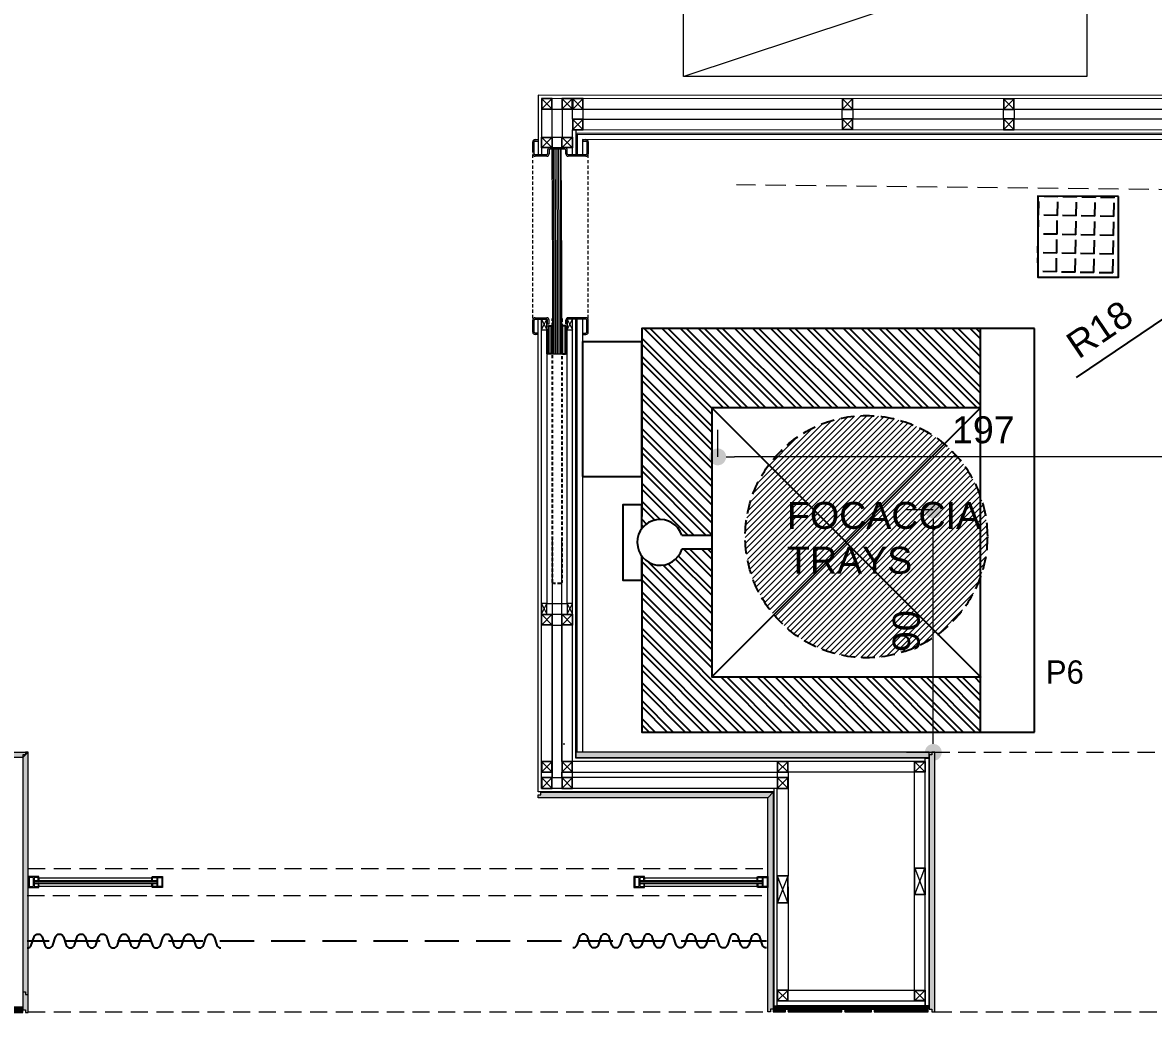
# Model space of a CAD drawing. Header units: centimetres. Extents: x 5488 to 20269, y -31398 to -19684.
# Drawn here: x 7123.2 to 7543.6, y -23149.1 to -22776.4 of the extents above; entities that cross this region are included whole.
import ezdxf
from ezdxf.enums import TextEntityAlignment as Align

# ---------------------------------------------------------------- set-up
doc = ezdxf.new("R2010")
doc.units = ezdxf.units.CM
doc.header["$PDMODE"] = 1
for name, pattern in [('( Hidden )', [0.375, 0.25, -0.125]), ('DASHED', [0.75, 0.5, -0.25]), ('HIDDEN', [9.525, 6.35, -3.175]), ('HIDDENX2', [19.05, 12.7, -6.35]), ('Overhead', [3.96875, 2.38125, -1.5875])]:
    doc.linetypes.add(name, pattern=pattern)
for name, color, linetype in [('0-LNS-VLF-PERDE', 10, 'Continuous'), ('11_Glas', 7, 'Continuous'), ('Normteile_KS', 8, 'Continuous'), ('S2000-002 Çizgi', 7, 'Continuous')]:
    doc.layers.add(name, color=color, linetype=linetype)
for name, color, linetype, lineweight in [('xxx_Auto_Dograma_Cam', 153, 'Continuous', 0), ('xxx_Auto_Dograma_Metal', 157, 'Continuous', 0), ('xxx_Auto_Duvar_Alcipan', 51, 'Continuous', 0), ('xxx_Auto_Duvar_Duvar Gorunus 02', 251, 'Continuous', 9), ('xxx_Auto_Element_Dograma Cam', 140, 'Continuous', 9), ('xxx_Auto_Element_Dograma Metal', 211, 'Continuous', 20), ('xxx_Auto_Kaplama_Ahşap', 34, 'Continuous', 0), ('xxx_Auto_Kaplama_Ahşap Tarama', 16, 'Continuous', 5), ('xxx_Auto_Kaplama_Doğal Taş', 43, 'Continuous', 13), ('xxx_Auto_Kaplama_Mermer', 43, 'Continuous', 13), ('xxx_Auto_Kaplama_Paslanmaz', 163, 'Continuous', 0), ('xxx_Auto_Konstruksiyon_Metal', 141, 'Continuous', 0), ('xxx_Auto_Merdiven_Merdiven', 163, 'Continuous', 15), ('xxx_Auto_Mobilya_Ahsap', 34, 'Continuous', 20), ('xxx_Auto_Olcu_Ic', 33, 'Continuous', 9), ('xxx_Auto_Tefris_Silik', 252, 'Continuous', 13), ('xxx_Auto_Yardimci_Yazi', 7, 'Continuous', 9)]:
    doc.layers.add(name, color=color, linetype=linetype, lineweight=lineweight)
doc.layers.add('xxx_Auto_Kaplama_Mermer Tarama', color=7, linetype='Continuous', lineweight=0, true_color=0xadadad)
doc.styles.add('AUTOBAN', font='')
doc.styles.get("Standard").update_dxf_attribs({"font": 'arial.ttf'})
doc.styles.add('TAKSİM', font='GOTHIC.TTF', dxfattribs={"height": 20})
doc.styles.get('AUTOBAN').set_extended_font_data('Helvetica Normal Tr')
doc.dimstyles.new('AUTO_DIM_1-50', dxfattribs={"dimtxt": 10, "dimasz": 6.25, "dimexe": 10, "dimexo": 10, "dimgap": 5, "dimtad": 1, "dimdec": 0, "dimzin": 0, "dimdsep": 46, "dimtxsty": 'AUTOBAN', "dimblk": 'DOT', "dimcen": 5, "dimclrd": 256, "dimclre": 256, "dimclrt": 256, "dimadec": 0, "dimazin": 0, "dimtfac": 1, "dimtdec": 0, "dimtix": 1, "dimtofl": 0, "dimtmove": 1, "dimatfit": 3, "dimfxl": 15, "dimfxlon": 1, "dimtolj": 1, "dimtzin": 0, "dimlwd": -1, "dimlwe": -1, "dimarcsym": 0})

# ---------------------------------------------------------------- blocks, each defined once
blk = doc.blocks.new('gizliprofil_e')
at = {"layer": 'xxx_Auto_Element_Dograma Metal'}
for p, q in [((0.05, -2.3), (0.05, 1.1)), ((0.35, -2.3), (0.35, 1.1))]:
    blk.add_line(p, q, dxfattribs=at)
for points in [[(-1.7, -2.6), (2.2, -2.6), (2.2, 1.4), (-1.7, 1.4)], [(-1.5, 0.05), (-1.5, 0.05), (-1.5, 0.05), (-1.5, 1.1)], [(0.05, 1.1), (-1.5, 1.1)], [(0.35, -2.3), (1.9, -2.3), (1.9, 1.1), (0.35, 1.1)], [(-1.5, -1.25), (-1.5, -1.25), (-1.5, -1.25), (-1.5, -2.3)], [(-1.5, -2.3), (0.05, -2.3)]]:
    blk.add_lwpolyline(points, dxfattribs=at)
for centre, radius, start, end in [((3.52, 0.34), 5.32, 168.5228, 183.0808), ((-1.65, 0.24), 0.24, 230.6527, 307.686), ((2.75, -1.6), 4.56, 175.6886, 192.7072), ((-1.65, -1.44), 0.24, 52.3134, 129.3468)]:
    blk.add_arc(centre, radius, start, end, dxfattribs=at)
blk = doc.blocks.new('A$Cb3d25d0a')
at = {"layer": 'xxx_Auto_Konstruksiyon_Metal', "lineweight": 20}
h = blk.add_hatch(color=256, dxfattribs=at)
h.dxf.hatch_style = 1
h.paths.add_polyline_path([(2, 2), (2, -2), (-2, -2), (-2, 2)])
h.paths.add_polyline_path([(1.88, 1.88), (-1.88, 1.88), (-1.88, -1.88), (1.88, -1.88)], flags=16)
for points in [[(2, -2), (2, 2), (-2, 2), (-2, -2)], [(1.88, -1.88), (1.88, 1.88), (-1.88, 1.88), (-1.88, -1.88)]]:
    blk.add_lwpolyline(points, close=True, dxfattribs=at)
for points in [[(1.88, -1.88), (-1.88, 1.88)], [(1.88, 1.88), (-1.88, -1.88)]]:
    blk.add_lwpolyline(points, dxfattribs=at)
blk = doc.blocks.new('4X10 PROFİL')
at = {"layer": 'xxx_Auto_Konstruksiyon_Metal'}
h = blk.add_hatch(color=256, dxfattribs=at)
h.dxf.hatch_style = 1
h.paths.add_polyline_path([(6769.8, -31068.3), (6669.8, -31068.3), (6669.8, -31108.3), (6769.8, -31108.3)])
h.paths.add_polyline_path([(6768.8, -31107.3), (6670.8, -31107.3), (6670.8, -31069.3), (6768.8, -31069.3)], flags=16)
for p, q in [((6670.8, -31069.3), (6768.8, -31107.3)), ((6768.8, -31069.3), (6670.8, -31107.3))]:
    blk.add_line(p, q, dxfattribs=at)
for points in [[(6669.8, -31068.3), (6769.8, -31068.3), (6769.8, -31108.3), (6669.8, -31108.3)], [(6670.8, -31069.3), (6768.8, -31069.3), (6768.8, -31107.3), (6670.8, -31107.3)]]:
    blk.add_lwpolyline(points, close=True, dxfattribs=at)
blk = doc.blocks.new('*U119')
at = {"layer": '0-LNS-VLF-PERDE', "ltscale": 4}
for points in [[(-167.48, 3.42, 0.322823), (-165.98, 4.5), (-164.98, 7.5, -0.720759), (-161.98, 7.5), (-160.98, 4.5, 0.720759), (-157.98, 4.5), (-156.98, 7.5, -0.322823), (-155.48, 8.58, -0.322823), (-153.98, 7.5), (-152.98, 4.5, 0.720759), (-149.98, 4.5), (-148.98, 7.5, -0.720759), (-145.98, 7.5), (-144.98, 4.5, 0.720759), (-141.98, 4.5), (-140.98, 7.5, -0.322823), (-139.48, 8.58, -0.322823), (-137.98, 7.5), (-136.98, 4.5, 0.720759), (-133.98, 4.5), (-132.98, 7.5, -0.720759), (-129.98, 7.5), (-128.98, 4.5, 0.720759), (-125.98, 4.5), (-124.98, 7.5, -0.322823), (-123.48, 8.58, -0.322823), (-121.98, 7.5), (-120.98, 4.5, 0.720759), (-117.98, 4.5), (-116.98, 7.5, -0.720759), (-113.98, 7.5), (-112.98, 4.5, 0.322823), (-111.48, 3.42, 0.322823), (-109.98, 4.5), (-108.98, 7.5, -0.720759), (-105.98, 7.5), (-104.98, 4.5, 0.720759), (-101.98, 4.5), (-100.98, 7.5, -0.322823), (-99.48, 8.58, -0.322823), (-97.98, 7.5), (-96.98, 4.5, 0.322823), (-95.48, 3.42, 0.322823)], [(107.32, 3.42, -0.322823), (105.82, 4.5), (104.82, 7.5, 0.720759), (101.82, 7.5), (100.82, 4.5, -0.720759), (97.82, 4.5), (96.82, 7.5, 0.322823), (95.32, 8.58, 0.322823), (93.82, 7.5), (92.82, 4.5, -0.720759), (89.82, 4.5), (88.82, 7.5, 0.720759), (85.82, 7.5), (84.82, 4.5, -0.720759), (81.82, 4.5), (80.82, 7.5, 0.322823), (79.32, 8.58, 0.322823), (77.82, 7.5), (76.82, 4.5, -0.720759), (73.82, 4.5), (72.82, 7.5, 0.720759), (69.82, 7.5), (68.82, 4.5, -0.720759), (65.82, 4.5), (64.82, 7.5, 0.322823), (63.32, 8.58, 0.322823), (61.82, 7.5), (60.82, 4.5, -0.720759), (57.82, 4.5), (56.82, 7.5, 0.720759), (53.82, 7.5), (52.82, 4.5, -0.322823), (51.32, 3.42, -0.322823), (49.82, 4.5), (48.82, 7.5, 0.720759), (45.82, 7.5), (44.82, 4.5, -0.720759), (41.82, 4.5), (40.82, 7.5, 0.322823), (39.32, 8.58, 0.322823), (37.82, 7.5), (36.82, 4.5, -0.322823), (35.32, 3.42, -0.322823)]]:
    blk.add_lwpolyline(points, format="xyb", dxfattribs=at)
at = {"layer": '0-LNS-VLF-PERDE', "linetype": 'HIDDENX2'}
blk.add_lwpolyline([(-167.48, 6), (107.32, 6)], dxfattribs=at)
blk = doc.blocks.new('A$C410F3985')
h = blk.add_hatch()
h.set_pattern_fill('ANSI32', color=256, scale=0.5)
h.set_pattern_definition([(45, (-12636.2415, 23374.5336), (-3.36759605, 3.36759605), []), (45, (-12633.9964, 23374.5336), (-3.36759605, 3.36759605), [])])
h.paths.add_polyline_path([(-84.57, 146), (-93.52, 146), (-150, 146), (-150, 20), (-129.52, 20), (-129.52, 120), (-81.96, 120), (-81.96, 131.02, -0.617986)])
h.paths.add_polyline_path([(0, 146), (-69.95, 146), (-74.47, 146, -0.608567), (-76.86, 131.09), (-76.86, 120), (-29.52, 120), (-29.52, 20), (0, 20)])
for p, q in [((-81.96, 131.02), (-81.96, 120)), ((-76.86, 131.09), (-76.86, 120)), ((-29.52, 120), (-129.52, 20)), ((-129.52, 120), (-29.52, 20)), ((-150, 20), (-150, 0)), ((0, 0), (0, 20)), ((-150, 0), (0, 0))]:
    blk.add_line(p, q)
for points in [[(-55, 168), (-55, 146), (-5, 146), (-5, 168)], [(-129.52, 20), (-29.52, 20), (-29.52, 120), (-129.52, 120)]]:
    blk.add_lwpolyline(points, close=True)
for points in [[(-74.47, 146), (-65.52, 146), (-65.52, 153), (-93.52, 153), (-93.52, 146), (-84.57, 146)], [(-84.57, 146), (-150, 146), (-150, 20), (0, 20), (0, 146), (-69.95, 146)]]:
    blk.add_lwpolyline(points)
blk.add_arc((-79.52, 139.16), 8.5, 288.2641, 253.3046)
blk = doc.blocks.new('_DOT')
at = {"color": 0, "linetype": 'ByBlock', "lineweight": 0}
blk.add_line((-0.5, 0), (-1, 0), dxfattribs=at)
at = {"linetype": 'ByBlock', "lineweight": 0, "const_width": 0.5}
blk.add_lwpolyline([(-0.25, 0, 1), (0.25, 0, 1)], format="xyb", close=True, dxfattribs=at)
blk = doc.blocks.new('*D361')
at = {"layer": 'Defpoints', "color": 0, "transparency": 16777216}
for p in [(7461.78, -22957.52), (7463.27, -22957.52), (7463.27, -23047.63)]:
    blk.add_point(p, dxfattribs=at)
at = {"layer": 'xxx_Auto_Olcu_Ic', "transparency": 16777216}
for p, q in [((7461.78, -22957.52), (7451.78, -22957.52)), ((7461.78, -23041.38), (7461.78, -22963.77)), ((7461.78, -23047.63), (7451.78, -23047.63))]:
    blk.add_line(p, q, dxfattribs=at)
at = {"layer": 'xxx_Auto_Olcu_Ic', "transparency": 16777216, "xscale": 6.25, "yscale": 6.25, "zscale": 6.25}
for p, rotation in [((7461.78, -22957.52), 90), ((7461.78, -23047.63), 270)]:
    blk.add_blockref('_DOT', p, dxfattribs=dict(at, rotation=rotation))
at = {"layer": 'xxx_Auto_Olcu_Ic', "transparency": 16777216, "insert": (7451.78, -23002.57), "char_height": 10, "attachment_point": 5, "rotation": 90, "style": 'AUTOBAN'}
blk.add_mtext('\\A1;90', dxfattribs=at)
blk = doc.blocks.new('*D362')
at = {"layer": 'Defpoints', "color": 0, "transparency": 16777216}
for p in [(7381.63, -22937.81), (7381.63, -22937.81), (7579.13, -22937.82)]:
    blk.add_point(p, dxfattribs=at)
at = {"layer": 'xxx_Auto_Olcu_Ic', "transparency": 16777216}
for p, q in [((7381.63, -22937.81), (7381.63, -22927.81)), ((7579.13, -22937.82), (7579.13, -22927.82)), ((7572.88, -22937.82), (7387.88, -22937.81))]:
    blk.add_line(p, q, dxfattribs=at)
at = {"layer": 'xxx_Auto_Olcu_Ic', "transparency": 16777216, "xscale": 6.25, "yscale": 6.25, "zscale": 6.25}
for p, rotation in [((7381.63, -22937.81), 179.9996443215248), ((7579.13, -22937.82), 359.9996443215248)]:
    blk.add_blockref('_DOT', p, dxfattribs=dict(at, rotation=rotation))
at = {"layer": 'xxx_Auto_Olcu_Ic', "transparency": 16777216, "insert": (7480.38, -22927.81), "char_height": 10, "attachment_point": 5, "rotation": 359.9996, "style": 'AUTOBAN'}
blk.add_mtext('\\A1;197', dxfattribs=at)
blk = doc.blocks.new('*D371')
at = {"layer": 'Defpoints', "color": 0, "transparency": 16777216}
for p in [(7462.29, -23095.79), (7562.29, -23095.79), (7562.3, -23186.88)]:
    blk.add_point(p, dxfattribs=at)
at = {"layer": 'xxx_Auto_Olcu_Ic', "transparency": 16777216}
for p, q in [((7462.29, -23171.89), (7462.3, -23196.89)), ((7562.3, -23171.88), (7562.3, -23196.88)), ((7468.54, -23186.89), (7556.05, -23186.88))]:
    blk.add_line(p, q, dxfattribs=at)
at = {"layer": 'xxx_Auto_Olcu_Ic', "transparency": 16777216, "xscale": 6.25, "yscale": 6.25, "zscale": 6.25}
for p, rotation in [((7462.29, -23186.89), 180.0023278688329), ((7562.3, -23186.88), 0.002327868832824859)]:
    blk.add_blockref('_DOT', p, dxfattribs=dict(at, rotation=rotation))
at = {"layer": 'xxx_Auto_Olcu_Ic', "transparency": 16777216, "insert": (7512.3, -23176.88), "char_height": 10, "attachment_point": 5, "rotation": 0.0023, "style": 'AUTOBAN'}
blk.add_mtext('\\A1;100', dxfattribs=at)
blk = doc.blocks.new('*D413')
at = {"transparency": 16777216}
for p, q in [((7568.67, -22877.02), (7568.67, -22867.02)), ((7563.67, -22872.02), (7573.67, -22872.02)), ((7515.02, -22908.34), (7548.59, -22885.61))]:
    blk.add_line(p, q, dxfattribs=at)
at = {"layer": 'Defpoints', "color": 0, "transparency": 16777216}
for p in [(7568.67, -22872.02), (7553.76, -22882.11)]:
    blk.add_point(p, dxfattribs=at)
at = {"transparency": 16777216, "xscale": 6.25, "yscale": 6.25, "zscale": 6.25, "rotation": 34.10043769959886}
blk.add_blockref('_DOT', (7553.76, -22882.11), dxfattribs=at)
at = {"transparency": 16777216, "insert": (7523.61, -22890.45), "char_height": 10, "attachment_point": 5, "rotation": 34.1004, "style": 'AUTOBAN'}
blk.add_mtext('\\A1;R18', dxfattribs=at)

msp = doc.modelspace()

# ---------------------------------------------------------------- hatches: boundary and pattern name
at = {"layer": 'S2000-002 Çizgi'}
h = msp.add_hatch(dxfattribs=at)
h.set_pattern_fill('ANGLE', color=1, angle=88.961)
h.set_pattern_definition([(88.961003, (0, 0), (-6.9838516, 0.1266585), [5.08, -1.905]), (178.961003, (0, 0), (-0.1266585, -6.9838516), [5.08, -1.905])])
h.paths.add_polyline_path([(7530.61, -22871.03), (7530.67, -22841.03), (7500.67, -22840.97), (7500.61, -22870.97)])
at = {"layer": 'xxx_Auto_Kaplama_Ahşap Tarama'}
h = msp.add_hatch(dxfattribs=at)
h.set_pattern_fill('ANSI31', color=250, scale=0.5)
h.set_pattern_definition([(45, (-4705.9122, 130.3254), (-1.122532015, 1.122532015), [])])
edge = h.paths.add_edge_path()
edge.add_arc((7436.87, -22967.46), 45, 0, 360)
at = {"layer": 'xxx_Auto_Kaplama_Ahşap Tarama', "true_color": 0xcba65d}
h = msp.add_hatch(dxfattribs=at)
h.set_pattern_fill('JIS_WOOD', color=43, scale=0.5, angle=90)
h.set_pattern_definition([(135, (-15048.17815, -1951.20593), (-0.2499999996, -0.2499999996), [])])
h.paths.add_polyline_path([(7123.29, -23142.32), (7109.33, -23142.32), (7109.33, -23143.32), (7108.33, -23143.32), (7108.33, -23144.32), (7123.29, -23144.32)])
h = msp.add_hatch(dxfattribs=at)
h.set_pattern_fill('JIS_WOOD', color=43, scale=0.5)
h.set_pattern_definition([(45, (1379.21028, -459.07674), (-0.2499999996, 0.2499999996), [])])
h.paths.add_polyline_path([(7406.78, -23143.01), (7409.78, -23143.01), (7409.78, -23142.01), (7409.46, -23142.01), (7402.29, -23142.01), (7402.29, -23144.01), (7406.78, -23144.01)])
h = msp.add_hatch(dxfattribs=at)
h.set_pattern_fill('JIS_WOOD', color=43, scale=0.5)
h.set_pattern_definition([(45, (1400.25192, -459.07674), (-0.2499999996, 0.2499999996), [])])
h.paths.add_polyline_path([(7427.83, -23143.01), (7430.83, -23143.01), (7430.83, -23142.01), (7430.51, -23142.01), (7409.83, -23142.01), (7409.83, -23143.11), (7407.78, -23143.11), (7407.78, -23144.01), (7427.83, -23144.01)])
h = msp.add_hatch(dxfattribs=at)
h.set_pattern_fill('JIS_WOOD', color=43, scale=0.5)
h.set_pattern_definition([(45, (1411.24948, -459.07965), (-0.2499999996, 0.2499999996), [])])
h.paths.add_polyline_path([(7438.82, -23143.01), (7441.82, -23143.01), (7441.82, -23142.01), (7441.5, -23142.01), (7430.83, -23142.01), (7430.82, -23143.11), (7428.83, -23143.11), (7428.83, -23144.01), (7438.82, -23144.01)])
h = msp.add_hatch(dxfattribs=at)
h.set_pattern_fill('JIS_WOOD', color=43, scale=0.5)
h.set_pattern_definition([(45, (1416.08496, -459.07965), (-0.2499999996, 0.2499999996), [])])
h.paths.add_polyline_path([(7459.87, -23142.01), (7455.47, -23142.01), (7441.82, -23142.01), (7441.82, -23143.11), (7439.83, -23143.11), (7439.83, -23144.01), (7459.87, -23144.02)])
at = {"layer": 'xxx_Auto_Kaplama_Mermer Tarama'}
h = msp.add_hatch(dxfattribs=at)
h.set_pattern_fill('AR-CONC', color=241, scale=0.01)
h.paths.add_polyline_path([(7092.26, -23109.47), (7094.26, -23109.47), (7094.26, -23049.58), (7092.26, -23047.57)])
h.paths.add_polyline_path([(7092.26, -23047.58), (7125.29, -23047.57), (7123.29, -23049.57), (7094.26, -23049.58)])
h = msp.add_hatch(dxfattribs=at)
h.set_pattern_fill('AR-CONC', color=241, scale=0.01)
h.set_pattern_definition([(50, (1079.9119, -452.6365), (1.82184669, -0.15939086), [0.1905, -2.0955]), (355, (1079.9119, -452.6365), (-0.35243421, 1.91056845), [0.1524, -1.67640584]), (100.451445, (1080.0637, -452.6498), (1.46941247, 1.75117752), [0.16190009, -1.78090245]), (46.1842, (1079.9119, -452.1285), (2.7107904, -0.42042328), [0.28575, -3.14325]), (96.635558, (1080.1378, -452.1635), (2.37404134, 2.47426125), [0.24285023, -2.67135608]), (351.184151, (1079.912, -452.1285), (2.37404134, 2.47426125), [0.22859967, -2.51459732]), (21, (1080.1659, -452.2555), (1.51614391, -1.02265198), [0.1905, -2.0955]), (326, (1080.1659, -452.2555), (0.61802028, 1.84187966), [0.1524, -1.6764]), (71.451445, (1080.2922, -452.3407), (2.13416419, 0.81922769), [0.16190009, -1.78089938]), (37.5, (1079.9119, -452.6365), (0.030886033, 0.845550389), [0, -1.65608, 0, -1.7018, 0, -1.68275]), (7.5, (1079.9119, -452.6365), (0.668196625, 1.001805748), [0, -0.97028, 0, -1.61798, 0, -0.64135]), (327.5, (1079.34546, -452.6365), (1.355905952, -0.05728744), [0, -0.635, 0, -1.9812, 0, -2.6289]), (317.5, (1079.0915, -452.6365), (1.481291814, 0.25426491), [0, -0.8255, 0, -1.31572, 0, -1.8669])])
h.paths.add_polyline_path([(7125.29, -23137.57), (7124.29, -23137.57), (7124.29, -23136.57), (7123.29, -23136.57), (7123.29, -23135.57), (7123.29, -23049.57), (7123.29, -23049.57), (7123.29, -23048.57), (7124.29, -23048.57), (7124.29, -23047.57), (7125.29, -23047.57)])
h = msp.add_hatch(dxfattribs=at)
h.set_pattern_fill('AR-CONC', color=241, scale=0.01)
h.set_pattern_definition([(50, (1079.9119, -452.6365), (1.82184669, -0.15939086), [0.1905, -2.0955]), (355, (1079.9119, -452.6365), (-0.35243421, 1.91056845), [0.1524, -1.67640584]), (100.451445, (1080.0637, -452.6498), (1.46941247, 1.75117752), [0.16190009, -1.78090245]), (46.1842, (1079.9119, -452.1285), (2.7107904, -0.42042328), [0.28575, -3.14325]), (96.635558, (1080.1378, -452.1635), (2.37404134, 2.47426125), [0.24285023, -2.67135608]), (351.184151, (1079.912, -452.1285), (2.37404134, 2.47426125), [0.22859967, -2.51459732]), (21, (1080.1659, -452.2555), (1.51614391, -1.02265198), [0.1905, -2.0955]), (326, (1080.1659, -452.2555), (0.61802028, 1.84187966), [0.1524, -1.6764]), (71.451445, (1080.2922, -452.3407), (2.13416419, 0.81922769), [0.16190009, -1.78089938]), (37.5, (1079.9119, -452.6365), (0.030886033, 0.845550389), [0, -1.65608, 0, -1.7018, 0, -1.68275]), (7.5, (1079.9119, -452.6365), (0.668196625, 1.001805748), [0, -0.97028, 0, -1.61798, 0, -0.64135]), (327.5, (1079.34546, -452.6365), (1.355905952, -0.05728744), [0, -0.635, 0, -1.9812, 0, -2.6289]), (317.5, (1079.0915, -452.6365), (1.481291814, 0.25426491), [0, -0.8255, 0, -1.31572, 0, -1.8669])])
h.paths.add_polyline_path([(7125.29, -23047.57), (7123.29, -23049.57), (7123.29, -23049.57), (7123.29, -23049.57), (7123.29, -23135.57), (7123.29, -23143.32), (7124.29, -23143.32), (7124.29, -23144.32), (7125.29, -23144.32)])
h = msp.add_hatch(dxfattribs=at)
h.set_pattern_fill('AR-CONC', color=241, scale=0.01)
h.paths.add_polyline_path([(7460.29, -23047.57), (7328.88, -23047.57), (7328.88, -23049.57), (7460.29, -23049.57)])
h = msp.add_hatch(dxfattribs=at)
h.set_pattern_fill('AR-CONC', color=241, scale=0.01)
h.set_pattern_definition([(50, (1416.911, -452.638), (1.82184669, -0.15939086), [0.1905, -2.0955]), (355, (1416.911, -452.638), (-0.35243421, 1.91056845), [0.1524, -1.67640584]), (100.451445, (1417.0629, -452.6512), (1.46941247, 1.75117752), [0.16190009, -1.78090245]), (46.1842, (1416.911, -452.13), (2.7107904, -0.42042328), [0.28575, -3.14325]), (96.635558, (1417.137, -452.165), (2.37404134, 2.47426125), [0.24285023, -2.67135608]), (351.184151, (1416.911, -452.13), (2.37404134, 2.47426125), [0.22859967, -2.51459732]), (21, (1417.165, -452.257), (1.51614391, -1.02265198), [0.1905, -2.0955]), (326, (1417.165, -452.257), (0.61802028, 1.84187966), [0.1524, -1.6764]), (71.451445, (1417.2914, -452.3422), (2.13416419, 0.81922769), [0.16190009, -1.78089938]), (37.5, (1416.91104, -452.63796), (0.030886033, 0.845550389), [0, -1.65608, 0, -1.7018, 0, -1.68275]), (7.5, (1416.911, -452.638), (0.668196625, 1.001805748), [0, -0.97028, 0, -1.61798, 0, -0.64135]), (327.5, (1416.3446, -452.63796), (1.355905952, -0.05728744), [0, -0.635, 0, -1.9812, 0, -2.6289]), (317.5, (1416.0906, -452.638), (1.481291814, 0.25426491), [0, -0.8255, 0, -1.31572, 0, -1.8669])])
h.paths.add_polyline_path([(7462.29, -23144.01), (7461.29, -23144.01), (7461.29, -23143.01), (7460.29, -23143.01), (7460.29, -23135.57), (7460.29, -23049.57), (7460.29, -23049.57), (7460.29, -23048.57), (7461.29, -23048.57), (7461.29, -23047.57), (7462.29, -23047.57)])
h = msp.add_hatch(dxfattribs=at)
h.set_pattern_fill('AR-CONC', color=241, scale=0.01)
h.set_pattern_definition([(50, (-49.085, 7e-12), (1.82184669, -0.15939086), [0.1905, -2.0955]), (355, (-49.085, 7e-12), (-0.35243421, 1.91056845), [0.1524, -1.67640584]), (100.451445, (-48.9331, -0.0133), (1.46941247, 1.75117752), [0.16190009, -1.78090245]), (46.1842, (-49.085, 0.508), (2.7107904, -0.42042328), [0.28575, -3.14325]), (96.635558, (-48.859, 0.473), (2.37404134, 2.47426125), [0.24285023, -2.67135608]), (351.184151, (-49.085, 0.508), (2.37404134, 2.47426125), [0.22859967, -2.51459732]), (21, (-48.831, 0.381), (1.51614391, -1.02265198), [0.1905, -2.0955]), (326, (-48.831, 0.381), (0.61802028, 1.84187966), [0.1524, -1.6764]), (71.451445, (-48.7046, 0.2958), (2.13416419, 0.81922769), [0.16190009, -1.78089938]), (37.5, (-49.0849, 7e-12), (0.030886033, 0.845550389), [0, -1.65608, 0, -1.7018, 0, -1.68275]), (7.5, (-49.0849, 7e-12), (0.668196625, 1.001805748), [0, -0.97028, 0, -1.61798, 0, -0.64135]), (327.5, (-49.65135, 7e-12), (1.355905952, -0.05728744), [0, -0.635, 0, -1.9812, 0, -2.6289]), (317.5, (-49.9054, 7e-12), (1.481291814, 0.25426491), [0, -0.8255, 0, -1.31572, 0, -1.8669])])
h.paths.add_polyline_path([(7400.29, -23064.46), (7314.88, -23064.46), (7314.88, -23063.46), (7315.88, -23063.46), (7315.88, -23062.46), (7402.29, -23062.46)])
h = msp.add_hatch(dxfattribs=at)
h.set_pattern_fill('AR-CONC', color=241, scale=0.01)
h.set_pattern_definition([(50, (1301.9622, -452.6365), (1.82184669, -0.15939086), [0.1905, -2.0955]), (355, (1301.9622, -452.6365), (-0.35243421, 1.91056845), [0.1524, -1.67640584]), (100.451445, (1302.114, -452.6497), (1.46941247, 1.75117752), [0.16190009, -1.78090245]), (46.1842, (1301.9622, -452.1285), (2.7107904, -0.42042328), [0.28575, -3.14325]), (96.635558, (1302.188, -452.1635), (2.37404134, 2.47426125), [0.24285023, -2.67135608]), (351.184151, (1301.9622, -452.1285), (2.37404134, 2.47426125), [0.22859967, -2.51459732]), (21, (1302.2162, -452.2555), (1.51614391, -1.02265198), [0.1905, -2.0955]), (326, (1302.2162, -452.2555), (0.61802028, 1.84187966), [0.1524, -1.6764]), (71.451445, (1302.3426, -452.3407), (2.13416419, 0.81922769), [0.16190009, -1.78089938]), (37.5, (1301.9622, -452.63645), (0.030886033, 0.845550389), [0, -1.65608, 0, -1.7018, 0, -1.68275]), (7.5, (1301.9622, -452.63645), (0.668196625, 1.001805748), [0, -0.97028, 0, -1.61798, 0, -0.64135]), (327.5, (1301.3958, -452.63645), (1.355905952, -0.05728744), [0, -0.635, 0, -1.9812, 0, -2.6289]), (317.5, (1301.1418, -452.6365), (1.481291814, 0.25426491), [0, -0.8255, 0, -1.31572, 0, -1.8669])])
h.paths.add_polyline_path([(7401.29, -23063.27), (7400.29, -23063.27), (7400.29, -23144.01), (7401.29, -23144.01), (7401.29, -23143.01), (7402.29, -23143.01), (7402.29, -23135.57), (7402.29, -23062.27), (7401.29, -23062.27)])

# ---------------------------------------------------------------- linework, layer by layer
at = {"layer": '11_Glas', "linetype": 'Overhead', "ltscale": 0.5}
msp.add_lwpolyline([(7323.65, -22886.45), (7323.65, -22984.5), (7323.31, -22984.84), (7320.53, -22984.84), (7320.18, -22984.5), (7320.17, -22886.45)], dxfattribs=at)
at = {"layer": 'Normteile_KS'}
for p, q in [((7319.88, -22899.51), (7319.88, -22889.1)), ((7323.94, -22899.51), (7323.94, -22889.1))]:
    msp.add_line(p, q, dxfattribs=at)
for points in [[(7320.17, -22899.51), (7320.17, -22899.22), (7319.88, -22899.51), (7318.84, -22899.51), (7318.84, -22899.51), (7318.84, -22889.1), (7319.88, -22889.1), (7320.17, -22889.4)], [(7323.64, -22899.51), (7323.64, -22899.22), (7323.94, -22899.51), (7324.98, -22899.51), (7324.98, -22899.51), (7324.98, -22889.1), (7323.94, -22889.1), (7323.64, -22889.4)]]:
    msp.add_lwpolyline(points, close=True, dxfattribs=at)
at = {"layer": 'S2000-002 Çizgi', "color": 1}
msp.add_lwpolyline([(7530.67, -22841.03), (7500.67, -22840.97), (7500.61, -22870.97), (7530.61, -22871.03)], close=True, dxfattribs=at)
at = {"layer": 'S2000-002 Çizgi', "linetype": 'DASHED', "ltscale": 10}
msp.add_circle((7436.87, -22967.46), 45, dxfattribs=at)
at = {"layer": 'xxx_Auto_Dograma_Cam'}
for points in [[(7320.46, -22823.48), (7320.73, -22868.44), (7320.73, -22899.51)], [(7321.12, -22823.48), (7321.35, -22868.44), (7321.35, -22899.51)], [(7321.79, -22823.48), (7321.97, -22868.44), (7321.97, -22899.51)], [(7322.45, -22823.48), (7322.59, -22868.44), (7322.59, -22899.51)], [(7323.12, -22823.52), (7323.21, -22868.44), (7323.21, -22899.51)]]:
    msp.add_lwpolyline(points, dxfattribs=at)
at = {"layer": 'xxx_Auto_Dograma_Metal'}
for p, q in [((7129.28, -23094.29), (7171.29, -23094.29)), ((7354.37, -23094.29), (7396.38, -23094.29)), ((7129.27, -23097.29), (7171.29, -23097.29)), ((7354.36, -23097.29), (7396.38, -23097.29))]:
    msp.add_line(p, q, dxfattribs=at)
msp.add_lwpolyline([(7320.18, -22868.44), (7320.18, -22899.16), (7320.53, -22899.51), (7323.31, -22899.51), (7323.65, -22899.16), (7323.65, -22868.44), (7323.42, -22823.82), (7323.08, -22823.48), (7320.3, -22823.48), (7319.95, -22823.82)], close=True, dxfattribs=at)
at = {"layer": 'xxx_Auto_Duvar_Alcipan'}
for points in [[(7328.88, -22817.42), (7575.13, -22817.54), (7575.13, -22803.54), (7314.88, -22803.4), (7314.88, -22825.6)], [(7573.88, -22816.29), (7573.88, -22804.79), (7316.13, -22804.65), (7316.13, -22825.6)], [(7327.63, -22816.17), (7569.88, -22816.29), (7569.88, -22816.29)], [(7402.49, -23062.27), (7314.88, -23062.27), (7314.88, -22886.64)], [(7403.79, -23061.02), (7316.13, -23061.02), (7316.13, -22886.64)], [(7327.63, -23041.89), (7327.63, -22886.12)], [(7328.88, -23041.89), (7328.88, -22886.12)], [(7458.8, -23051.02), (7327.63, -23051.02), (7327.63, -23041.89)], [(7458.8, -23049.77), (7328.88, -23049.77), (7328.88, -23041.89)]]:
    msp.add_lwpolyline(points, dxfattribs=at)
for points in [[(7328.88, -22825.6), (7327.63, -22825.6), (7327.63, -22816.27), (7328.88, -22816.27)], [(7458.8, -23141.83), (7458.8, -23049.76), (7460.1, -23049.76), (7460.1, -23141.83)], [(7403.79, -23141.83), (7403.79, -23061.02), (7402.49, -23061.02), (7402.49, -23141.83)]]:
    msp.add_lwpolyline(points, close=True, dxfattribs=at)
at = {"layer": 'xxx_Auto_Duvar_Duvar Gorunus 02', "color": 6, "linetype": '( Hidden )', "ltscale": 30}
msp.add_lwpolyline([(8340.64, -22847.33), (7388.61, -22836.72)], dxfattribs=at)
at = {"layer": 'xxx_Auto_Element_Dograma Cam'}
for p, q in [((7127.44, -23095.19), (7173.04, -23095.19)), ((7127.44, -23095.79), (7173.04, -23095.79)), ((7127.44, -23096.39), (7173.04, -23096.39)), ((7352.53, -23095.19), (7398.14, -23095.19)), ((7352.53, -23095.79), (7398.14, -23095.79)), ((7352.53, -23096.39), (7398.14, -23096.39))]:
    msp.add_line(p, q, dxfattribs=at)
at = {"layer": 'xxx_Auto_Kaplama_Ahşap'}
for points in [[(7406.78, -23143.01), (7409.78, -23143.01), (7409.78, -23142.01), (7409.46, -23142.01), (7402.29, -23142.01), (7402.29, -23144.01), (7406.78, -23144.01)], [(7403.79, -23141.82), (7403.79, -23140.01), (7458.8, -23140.02), (7458.8, -23141.83)], [(7427.83, -23143.01), (7430.83, -23143.01), (7430.83, -23142.01), (7430.51, -23142.01), (7409.83, -23142.01), (7409.83, -23143.11), (7407.78, -23143.11), (7407.78, -23144.01), (7427.83, -23144.01)], [(7438.82, -23143.01), (7441.82, -23143.01), (7441.82, -23142.01), (7441.5, -23142.01), (7430.83, -23142.01), (7430.82, -23143.11), (7428.83, -23143.11), (7428.83, -23144.01), (7438.82, -23144.01)], [(7459.87, -23142.01), (7455.47, -23142.01), (7455.47, -23142.01), (7441.82, -23142.01), (7441.82, -23143.11), (7439.83, -23143.11), (7439.83, -23144.01), (7459.87, -23144.02)]]:
    msp.add_lwpolyline(points, close=True, dxfattribs=at)
at = {"layer": 'xxx_Auto_Kaplama_Doğal Taş'}
for points in [[(7329.38, -22817.92), (7569.51, -22818.03), (7569.51, -22818.04), (7575.63, -22818.04), (7575.63, -22812.29), (7577.63, -22812.29), (7577.63, -22820.04), (7331.38, -22819.92)], [(7329.38, -22817.92), (7329.38, -22825.6)], [(7569.51, -22820.03), (7331.38, -22819.92), (7331.38, -22825.6)], [(7331.38, -22886.12), (7331.38, -23047.57), (7329.38, -23047.57), (7329.38, -22886.12)]]:
    msp.add_lwpolyline(points, dxfattribs=at)
at = {"layer": 'xxx_Auto_Kaplama_Mermer'}
for points in [[(7092.26, -23047.58), (7125.29, -23047.57), (7123.29, -23049.57), (7094.26, -23049.58)], [(7123.29, -23136.57), (7124.29, -23136.57), (7124.29, -23137.57), (7125.29, -23137.57), (7125.29, -23047.57), (7124.29, -23047.57), (7124.29, -23048.57), (7123.29, -23048.57)], [(7123.29, -23049.57), (7123.29, -23143.32), (7124.29, -23143.32), (7124.29, -23144.32), (7125.29, -23144.32), (7125.29, -23047.57)], [(7460.29, -23047.57), (7328.88, -23047.57), (7328.88, -23049.57), (7460.29, -23049.57)], [(7460.29, -23143.01), (7461.29, -23143.01), (7461.29, -23144.01), (7462.29, -23144.01), (7462.29, -23047.57), (7461.29, -23047.57), (7461.29, -23048.57), (7460.29, -23048.57)], [(7400.29, -23064.46), (7314.88, -23064.46), (7314.88, -23063.46), (7315.88, -23063.46), (7315.88, -23062.46), (7402.29, -23062.46)], [(7402.29, -23062.46), (7402.29, -23143.01), (7401.29, -23143.01), (7401.29, -23144.01), (7400.29, -23144.01), (7400.29, -23064.46)]]:
    msp.add_lwpolyline(points, close=True, dxfattribs=at)
at = {"layer": 'xxx_Auto_Kaplama_Paslanmaz'}
for p, q in [((7312.87, -22824.13), (7312.87, -22820.78)), ((7313.39, -22825.25), (7313.39, -22820.78)), ((7313.74, -22819.92), (7314.88, -22819.92)), ((7313.74, -22820.44), (7314.88, -22820.44)), ((7314.88, -22819.92), (7314.88, -22820.44)), ((7318.39, -22823.82), (7318.39, -22825.25)), ((7318.91, -22823.82), (7318.91, -22825.25)), ((7324.15, -22822.96), (7319.25, -22822.96)), ((7324.12, -22823.48), (7319.25, -22823.48)), ((7319.95, -22823.48), (7319.95, -22822.96)), ((7324.11, -22823.48), (7324.11, -22822.96)), ((7324.8, -22822.96), (7324.11, -22822.96)), ((7324.8, -22823.48), (7324.11, -22823.48)), ((7325.15, -22825.25), (7325.15, -22823.82)), ((7325.67, -22825.25), (7325.67, -22823.82)), ((7331.46, -22819.92), (7332.59, -22819.92)), ((7331.46, -22819.92), (7331.46, -22820.44)), ((7331.46, -22820.44), (7332.59, -22820.44)), ((7332.94, -22820.78), (7332.94, -22825.25)), ((7333.46, -22820.78), (7333.46, -22825.25)), ((7318.04, -22825.6), (7313.74, -22825.6)), ((7318.04, -22826.12), (7313.74, -22826.12)), ((7332.59, -22825.6), (7326.02, -22825.6)), ((7332.59, -22826.12), (7326.02, -22826.12)), ((7313.74, -22886.12), (7318.04, -22886.12)), ((7313.74, -22886.64), (7318.04, -22886.64)), ((7332.59, -22886.12), (7326.02, -22886.12)), ((7332.59, -22886.64), (7326.02, -22886.64)), ((7312.87, -22891.45), (7312.87, -22886.98)), ((7313.39, -22891.45), (7313.39, -22886.98)), ((7318.15, -22899.51), (7318.15, -22889.1)), ((7318.15, -22889.1), (7320.17, -22889.1)), ((7318.39, -22888.41), (7318.39, -22886.98)), ((7318.39, -22888.41), (7318.91, -22888.41)), ((7318.91, -22888.41), (7318.91, -22886.98)), ((7323.64, -22889.1), (7325.67, -22889.1)), ((7325.15, -22888.41), (7325.15, -22886.98)), ((7325.15, -22888.41), (7325.67, -22888.41)), ((7325.67, -22888.41), (7325.67, -22886.98)), ((7325.67, -22899.51), (7325.67, -22889.1)), ((7332.94, -22891.45), (7332.94, -22886.98)), ((7333.46, -22891.45), (7333.46, -22886.98)), ((7314.88, -22891.8), (7313.74, -22891.8)), ((7314.88, -22892.32), (7313.74, -22892.32)), ((7314.88, -22892.32), (7314.88, -22891.8)), ((7331.46, -22891.8), (7332.59, -22891.8)), ((7331.46, -22892.32), (7332.59, -22892.32)), ((7318.16, -22899.51), (7325.67, -22899.51)), ((7324.8, -23044.53), (7324.11, -23044.53))]:
    msp.add_line(p, q, dxfattribs=at)
at = {"layer": 'xxx_Auto_Kaplama_Paslanmaz', "linetype": 'Overhead', "ltscale": 0.5}
for p, q in [((7312.87, -22888.26), (7312.87, -22823.96)), ((7333.46, -22888.26), (7333.46, -22823.96))]:
    msp.add_line(p, q, dxfattribs=at)
at = {"layer": 'xxx_Auto_Kaplama_Paslanmaz'}
for centre, radius, start, end in [((7313.74, -22820.78), 0.867, 89.9862, 180), ((7313.74, -22820.78), 0.347, 89.9425, 180), ((7319.25, -22823.82), 0.867, 90, 180), ((7319.25, -22823.82), 0.347, 90, 180), ((7324.8, -22823.82), 0.867, 0, 90), ((7324.8, -22823.82), 0.347, 0, 90), ((7332.6, -22820.78), 0.867, 0, 90.0138), ((7332.6, -22820.78), 0.347, 0, 90.0575), ((7313.74, -22825.25), 0.867, 180, 270.0138), ((7313.74, -22825.25), 0.347, 180, 270.0575), ((7318.04, -22825.25), 0.867, 270, 0), ((7318.04, -22825.25), 0.347, 270, 0), ((7326.02, -22825.25), 0.867, 180, 270), ((7326.02, -22825.25), 0.347, 180, 270), ((7332.6, -22825.25), 0.867, 269.9862, 0), ((7332.6, -22825.25), 0.347, 269.9425, 0), ((7313.74, -22886.98), 0.867, 89.9862, 180), ((7313.74, -22886.98), 0.347, 89.9425, 180), ((7318.04, -22886.98), 0.867, 0, 90), ((7318.04, -22886.98), 0.347, 0, 90), ((7326.02, -22886.98), 0.867, 90, 180), ((7326.02, -22886.98), 0.347, 90, 180), ((7332.6, -22886.98), 0.867, 0, 90.0138), ((7332.6, -22886.98), 0.347, 0, 90.0575), ((7313.74, -22891.45), 0.867, 180, 270.0138), ((7313.74, -22891.45), 0.347, 180, 270.0575), ((7332.6, -22891.45), 0.867, 269.9862, 0), ((7332.6, -22891.45), 0.347, 269.9425, 0)]:
    msp.add_arc(centre, radius, start, end, dxfattribs=at)
at = {"layer": 'xxx_Auto_Konstruksiyon_Metal'}
msp.add_line((7407.79, -23097.57), (7407.79, -23136.01), dxfattribs=at)
for points in [[(7320.13, -22808.65), (7323.74, -22808.65), (7323.74, -22819.07), (7320.13, -22819.07)], [(7331.51, -22812.27), (7427.88, -22812.27), (7427.88, -22808.7), (7331.51, -22808.7)], [(7431.88, -22812.2), (7487.88, -22812.2), (7487.88, -22808.74), (7431.88, -22808.74)], [(7491.88, -22812.24), (7547.88, -22812.24), (7547.88, -22808.78), (7491.88, -22808.78)], [(7318.13, -22890.64), (7318.13, -22886.64), (7316.13, -22886.64), (7316.13, -22890.64)], [(7327.63, -22890.64), (7327.63, -22886.64), (7325.63, -22886.64), (7325.63, -22890.64)], [(7318.13, -22996.3), (7318.13, -22992.3), (7316.13, -22992.3), (7316.13, -22996.3)], [(7327.63, -22996.3), (7327.63, -22992.3), (7325.63, -22992.3), (7325.63, -22996.3)], [(7320.13, -23000.3), (7323.63, -23000.3), (7323.63, -23057.13), (7320.13, -23057.13)], [(7327.63, -23055.01), (7403.79, -23055.01), (7403.79, -23057.02), (7327.63, -23057.02)]]:
    msp.add_lwpolyline(points, close=True, dxfattribs=at)
for points in [[(7327.63, -22812.27), (7327.63, -22808.65)], [(7320.13, -22818.95), (7323.63, -22818.94)], [(7316.13, -22890.64), (7318.13, -22886.64)], [(7316.13, -22886.64), (7318.13, -22890.64)], [(7325.63, -22890.64), (7327.63, -22886.64)], [(7325.63, -22886.64), (7327.63, -22890.64)], [(7318.13, -22890.32), (7318.13, -22992.3), (7325.63, -22992.3), (7325.67, -22890.23)], [(7320.13, -22968.35), (7320.13, -23057.01), (7323.63, -23057.01)], [(7323.63, -23051.01), (7323.63, -22968.35)], [(7316.13, -22996.3), (7318.13, -22992.3)], [(7316.13, -22992.3), (7318.13, -22996.3)], [(7325.63, -22996.3), (7327.63, -22992.3)], [(7325.63, -22992.3), (7327.63, -22996.3)], [(7320.13, -22996.3), (7323.63, -22996.3)], [(7323.63, -23056.95), (7323.63, -23055.01)], [(7407.79, -23136.02), (7454.8, -23136.02), (7454.8, -23055.02), (7407.79, -23055.02), (7407.79, -23093.62)]]:
    msp.add_lwpolyline(points, dxfattribs=at)
at = {"layer": 'xxx_Auto_Merdiven_Merdiven'}
msp.add_lwpolyline([(7368.98, -22696.82), (7518.98, -22696.82), (7518.9, -22796.45), (7368.9, -22796.45)], close=True, dxfattribs=at)
msp.add_lwpolyline([(7368.94, -22696.82), (7518.98, -22746.64), (7369.03, -22796.45)], dxfattribs=at)
at = {"layer": 'xxx_Auto_Mobilya_Ahsap'}
msp.add_lwpolyline([(7108.33, -23143.32), (7108.33, -23144.32), (7123.29, -23144.32), (7123.29, -23142.32), (7109.33, -23142.32), (7109.33, -23143.32), (7108.33, -23143.32)], dxfattribs=at)
at = {"layer": 'xxx_Auto_Tefris_Silik', "linetype": 'HIDDEN'}
for points in [[(7461.55, -23047.57), (8073.39, -23047.57)], [(7125.29, -23090.79), (7399.73, -23090.79)], [(7124.93, -23100.79), (7399.73, -23100.79)], [(7124.93, -23100.79), (7399.73, -23100.79)], [(7125.29, -23144.01), (7400.29, -23144.01)], [(7462.29, -23144.01), (8073.29, -23143.95)]]:
    msp.add_lwpolyline(points, dxfattribs=at)

# ---------------------------------------------------------------- block references
for name, p, rotation in [('A$C410F3985', (7499.38, -22890.06), 90), ('gizliprofil_e', (7127.49, -23096.39), 179.9999999999999), ('gizliprofil_e', (7352.66, -23096.39), 179.9999999999999)]:
    msp.add_blockref(name, p, dxfattribs=dict(rotation=rotation))
at = {"xscale": -1, "rotation": 180}
for p in [(7173, -23096.39), (7398.09, -23096.39)]:
    msp.add_blockref('gizliprofil_e', p, dxfattribs=at)
at = {"xscale": -1}
msp.add_blockref('*U119', (7232.25, -23123.73), dxfattribs=at)
at = {"layer": 'xxx_Auto_Konstruksiyon_Metal'}
for p in [(7318.13, -22806.65), (7325.63, -22806.65), (7329.63, -22806.66), (7429.88, -22806.7), (7489.88, -22806.74), (7329.63, -22814.27), (7429.88, -22814.2), (7489.88, -22814.24), (7318.13, -23053.01), (7325.63, -23053.01), (7405.79, -23053.02), (7318.13, -23059.01), (7325.63, -23059.01), (7405.79, -23059.02), (7405.79, -23138.01)]:
    msp.add_blockref('A$Cb3d25d0a', p, dxfattribs=at)
at = {"layer": 'xxx_Auto_Konstruksiyon_Metal', "xscale": -1, "rotation": 180}
for p in [(7318.13, -22820.96), (7325.63, -22820.96), (7318.13, -22998.3), (7325.63, -22998.3)]:
    msp.add_blockref('A$Cb3d25d0a', p, dxfattribs=at)
at = {"layer": 'xxx_Auto_Konstruksiyon_Metal', "xscale": -1}
for p in [(7456.8, -23053.02), (7456.8, -23138.01)]:
    msp.add_blockref('A$Cb3d25d0a', p, dxfattribs=at)
at = {"layer": 'xxx_Auto_Mobilya_Ahsap'}
for p, xscale, yscale, zscale, rotation in [((4347.96, -23767.5), 0.1000000000000064, 0.1000000000000064, 0.1000000000000064, 90), ((10514.63, -23770.5), -0.1, 0.1, 0.1, 270)]:
    msp.add_blockref('4X10 PROFİL', p, dxfattribs=dict(at, xscale=xscale, yscale=yscale, zscale=zscale, rotation=rotation))

# ---------------------------------------------------------------- texts
at = {"style": 'TAKSİM'}
msp.add_text('P6', height=8.64, dxfattribs=at).set_placement((7510.68, -23022.08), align=Align.CENTER)
at = {"layer": 'xxx_Auto_Yardimci_Yazi', "insert": (7407.38, -22954.56), "char_height": 10, "width": 143.2309, "attachment_point": 1}
msp.add_mtext('\\pt30;FOCACCIA \\PTRAYS', dxfattribs=at)

# ---------------------------------------------------------------- dimensions: what is measured, and where the dimension line sits
dim = msp.add_radius_dim(center=(7568.67, -22872.02), mpoint=(7553.76, -22882.11), dimstyle='AUTO_DIM_1-50')
dim.commit()
dim.dimension.update_dxf_attribs({"geometry": '*D413', "text_midpoint": (7523.61, -22890.45)})
at = {"layer": 'xxx_Auto_Olcu_Ic'}
for p1, p2, distance, picture, middle in [((7579.12859, -22937.81531), (7381.62861, -22937.81408), 0, '*D362', (7480.37866, -22927.8147)), ((7463.27, -23047.63), (7463.27, -22957.52), 1.49, '*D361', (7451.78, -23002.57)), ((7462.29, -23095.79), (7562.29, -23095.79), -91.09, '*D371', (7512.3, -23176.88))]:
    dim = msp.add_aligned_dim(p1=p1, p2=p2, distance=distance, dimstyle='AUTO_DIM_1-50', dxfattribs=at)
    dim.commit()
    dim.dimension.update_dxf_attribs({"geometry": picture, "text_midpoint": middle})

doc.saveas('drawing.dxf')
